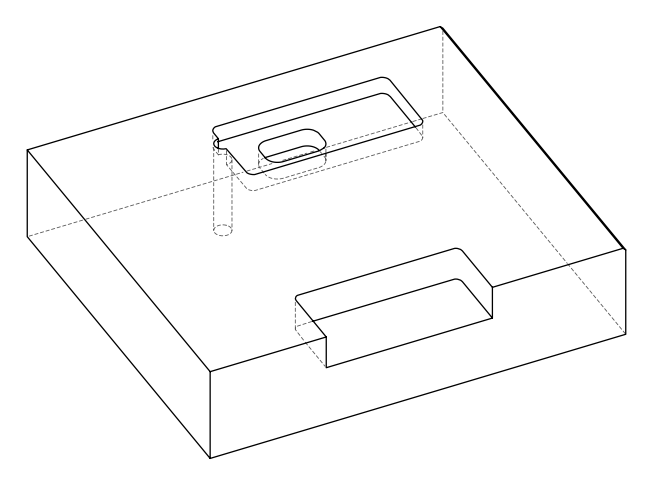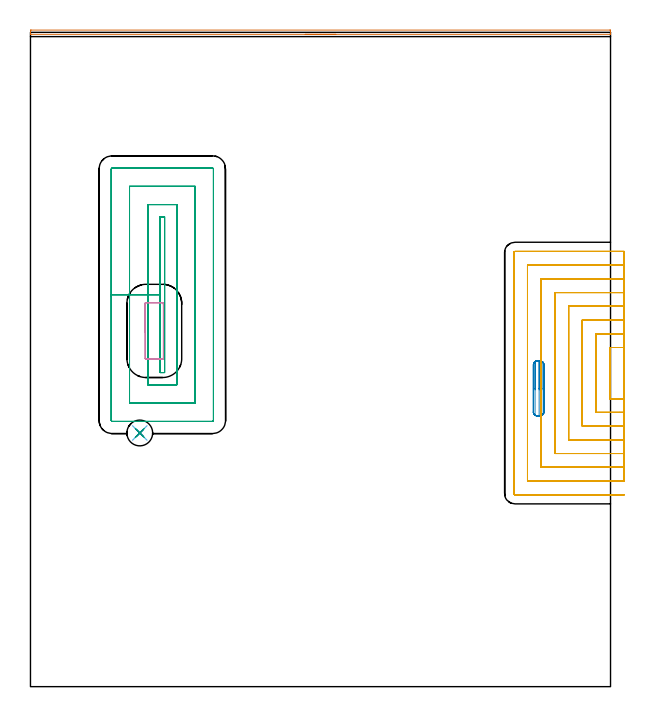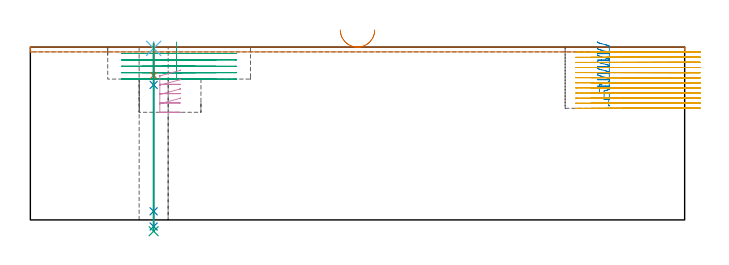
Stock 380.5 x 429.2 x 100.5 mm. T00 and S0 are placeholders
(PLAN: 9 operations, 7 tool changes, 90.2 min)
(1 AREA_MILL | FG_CHAMFER_SURFACE | UGT0205_001 | 3.2 min | 1492 mm3)
(2 MILL_RECTANGULAR_POCKET | POCKET_RECTANGULAR_STRAIGHT | UGT0201_010 | Follow Part, ap 4, ae 75% | 2.41 min | 35166 mm3)
(3 MILL_RECTANGULAR_POCKET_1 | POCKET_RECTANGULAR_STRAIGHT_1 | UGT0201_010 | Follow Part, ap 4, ae 75% | 14.07 min | 280105 mm3)
(4 MILL_RECTANGULAR_POCKET_2 | POCKET_RECTANGULAR_STRAIGHT_2 | UGT0201_106 | Follow Part, ap 6, ae 75% | 1.32 min | 39793 mm3)
(5 MILL_SLOT | SLOT_PARTIAL_RECTANGULAR | NXT0201_011 | Follow Part, ap 3, ae 75% | 68.13 min | 388755 mm3)
(6 SPOT_DRILL | STEP1HOLE | NXT0321_9005460120000 | 0.03 min | 19 mm3)
(7 DRILL_BLIND_HOLE_INTO_CENTER | STEP1HOLE | NXT0301_081 | 0.08 min | 679 mm3)
(8 GUN_DRILL_THROUGH_HOLE | STEP1HOLE | UGT0307_007 | 0.51 min | 6486 mm3)
(9 DRILL_TO_ENLARGE_THROUGH_HOLE | STEP1HOLE | UGT0301_292 | 0.44 min | 13134 mm3)
(TOOL UGT0205_001 | Chamfer Mill 20 x 3 x 45 deg. | D20 FL50 Z2)
(TOOL UGT0201_010 | End Mill 16 mm | D16 FL22 Z2)
(TOOL UGT0201_106 | End Mill 24 mm | D24 FL25 Z2)
(TOOL NXT0201_011 | ENDMILL 12mm [2P460-1200-NA 1630] | D12 FL38 Z6)
(TOOL NXT0321_9005460120000 | NC Spot Drill, 142deg, 12mm, Carbide, Uncoated | D12 PA142 FL30 Z2)
(TOOL NXT0301_081 | Carbide Drill 11mm [860.1-1100-033A1-MM 2214] | D11 PA140 FL55 Z2)
(TOOL UGT0307_007 | Gun Drill 10 mm | D10 PA130 FL24 Z1)
(TOOL UGT0301_292 | Twist Drill 16.9 mm | D16.9 PA118 FL120 Z2)
(OP 1 AREA_MILL)
G17 G21 G94 G90
T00 M6
G54
G17 G0 G90 X200.25 Y427.9 S1061 M3
G43 Z110.5 H0
G94 G1 X200.212 Z109.628 F250.
X200.098 Z108.763
X199.909 Z107.912
X199.647 Z107.08
X199.313 Z106.274
X198.91 Z105.5
X198.442 Z104.764
X197.91 Z104.072
X197.321 Z103.429
X196.678 Z102.839
X195.986 Z102.308
X195.25 Z101.84
X194.476 Z101.437
X193.67 Z101.103
X192.838 Z100.841
X191.986 Z100.652
X191.122 Z100.538
X190.25 Z100.5
X0.186
X0.009 Y427.903 Z100.488
X0. Y427.929 Z100.462
Y428.327 Z100.072
Y428.564 Z99.836
Y429.3 Z99.095
Y430.554 Z97.843
X0.003 Y430.691 Z97.705
X0.445 Y430.7 Z97.7
X380.055 Y430.699 Z97.701
X380.497 Y430.691 Z97.705
X380.5 Y430.554 Z97.843
Y429.3 Z99.095
Y428.564 Z99.836
Y428.327 Z100.073
Y427.929 Z100.462
X380.491 Y427.903 Z100.488
X380.314 Y427.9 Z100.5
X190.25
X189.378 Z100.538
X188.514 Z100.652
X187.662 Z100.841
X186.83 Z101.103
X186.024 Z101.437
X185.25 Z101.84
X184.514 Z102.308
X183.822 Z102.839
X183.179 Z103.429
X182.59 Z104.072
X182.058 Z104.764
X181.59 Z105.5
X181.187 Z106.274
X180.853 Z107.08
X180.591 Z107.912
X180.402 Z108.763
X180.288 Z109.628
X180.25 Z110.5
M5
M2
(OP 2 MILL_RECTANGULAR_POCKET)
G17 G21 G94 G90
T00 M6
G54
G17 G0 G90 X329.9 Y180.258 S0 M3
G43 Z110.5 H0
Z103.5
G94 G1 Y180. Z103.431 F250.
Y179.848 Z103.39
X329.964 Y179.439 Z103.279
X330.101 Y179.048 Z103.168
X330.305 Y178.688 Z103.057
X330.57 Y178.37 Z102.946
X330.888 Y178.105 Z102.835
X331.248 Y177.901 Z102.725
X331.639 Y177.764 Z102.614
X332.048 Y177.7 Z102.503
X334.552 Z101.832
X334.926 Y177.756 Z101.73
X335.286 Y177.872 Z101.629
X335.623 Y178.046 Z101.528
X335.926 Y178.272 Z101.426
X336.188 Y178.545 Z101.325
X336.402 Y178.858 Z101.223
X336.535 Y179.13 Z101.142
X336.646 Y179.483 Z101.043
X336.7 Y179.848 Z100.944
Y180. Z100.903
Y195.65 Z96.71
Y211.3 F500.
G3 X334.4 Y213.6 R2.3
G1 X332.2
G3 X329.9 Y211.3 R2.3
G1 Y180.
G3 X332.2 Y177.7 R2.3
G1 X334.4
G3 X336.7 Y180. R2.3
G1 Y195.65
Y196.65
G0 X329.9 Y180.258 Z99.71
G1 Y180. Z99.641 F250.
Y179.848 Z99.6
X329.964 Y179.439 Z99.489
X330.101 Y179.048 Z99.378
X330.305 Y178.688 Z99.267
X330.57 Y178.37 Z99.156
X330.888 Y178.105 Z99.045
X331.248 Y177.901 Z98.935
X331.639 Y177.764 Z98.824
X332.048 Y177.7 Z98.713
X334.552 Z98.042
X334.926 Y177.756 Z97.94
X335.286 Y177.872 Z97.839
X335.623 Y178.046 Z97.738
X335.926 Y178.272 Z97.636
X336.188 Y178.545 Z97.535
X336.402 Y178.858 Z97.433
X336.535 Y179.13 Z97.352
X336.646 Y179.483 Z97.253
X336.7 Y179.848 Z97.154
Y180. Z97.113
Y195.65 Z92.92
Y211.3 F500.
G3 X334.4 Y213.6 R2.3
G1 X332.2
G3 X329.9 Y211.3 R2.3
G1 Y180.
G3 X332.2 Y177.7 R2.3
G1 X334.4
G3 X336.7 Y180. R2.3
G1 Y195.65
Y196.65
G0 X329.9 Y180.258 Z95.92
G1 Y180. Z95.851 F250.
Y179.848 Z95.81
X329.964 Y179.439 Z95.699
X330.101 Y179.048 Z95.588
X330.305 Y178.688 Z95.477
X330.57 Y178.37 Z95.366
X330.888 Y178.105 Z95.255
X331.248 Y177.901 Z95.145
X331.639 Y177.764 Z95.034
X332.048 Y177.7 Z94.923
X334.552 Z94.252
X334.926 Y177.756 Z94.15
X335.286 Y177.872 Z94.049
X335.623 Y178.046 Z93.948
X335.926 Y178.272 Z93.846
X336.188 Y178.545 Z93.745
X336.402 Y178.858 Z93.643
X336.535 Y179.13 Z93.562
X336.646 Y179.483 Z93.463
X336.7 Y179.848 Z93.364
Y180. Z93.323
Y195.65 Z89.13
Y211.3 F500.
G3 X334.4 Y213.6 R2.3
G1 X332.2
G3 X329.9 Y211.3 R2.3
G1 Y180.
G3 X332.2 Y177.7 R2.3
G1 X334.4
G3 X336.7 Y180. R2.3
G1 Y195.65
Y196.65
G0 X329.9 Y180.258 Z92.13
G1 Y180. Z92.061 F250.
Y179.848 Z92.02
X329.964 Y179.439 Z91.909
X330.101 Y179.048 Z91.798
X330.305 Y178.688 Z91.687
X330.57 Y178.37 Z91.576
X330.888 Y178.105 Z91.465
X331.248 Y177.901 Z91.355
X331.639 Y177.764 Z91.244
X332.048 Y177.7 Z91.133
X334.552 Z90.462
X334.926 Y177.756 Z90.36
X335.286 Y177.872 Z90.259
X335.623 Y178.046 Z90.158
X335.926 Y178.272 Z90.056
X336.188 Y178.545 Z89.955
X336.402 Y178.858 Z89.853
X336.535 Y179.13 Z89.772
X336.646 Y179.483 Z89.673
X336.7 Y179.848 Z89.574
Y180. Z89.533
Y195.65 Z85.34
Y211.3 F500.
G3 X334.4 Y213.6 R2.3
G1 X332.2
G3 X329.9 Y211.3 R2.3
G1 Y180.
G3 X332.2 Y177.7 R2.3
G1 X334.4
G3 X336.7 Y180. R2.3
G1 Y195.65
Y196.65
G0 X329.9 Y180.258 Z88.34
G1 Y180. Z88.271 F250.
Y179.848 Z88.23
X329.964 Y179.439 Z88.119
X330.101 Y179.048 Z88.008
X330.305 Y178.688 Z87.897
X330.57 Y178.37 Z87.786
X330.888 Y178.105 Z87.675
X331.248 Y177.901 Z87.565
X331.639 Y177.764 Z87.454
X332.048 Y177.7 Z87.343
X334.552 Z86.672
X334.926 Y177.756 Z86.57
X335.286 Y177.872 Z86.469
X335.623 Y178.046 Z86.368
X335.926 Y178.272 Z86.266
X336.188 Y178.545 Z86.165
X336.402 Y178.858 Z86.063
X336.535 Y179.13 Z85.982
X336.646 Y179.483 Z85.883
X336.7 Y179.848 Z85.784
Y180. Z85.743
Y195.65 Z81.55
Y211.3 F500.
G3 X334.4 Y213.6 R2.3
G1 X332.2
G3 X329.9 Y211.3 R2.3
G1 Y180.
G3 X332.2 Y177.7 R2.3
G1 X334.4
G3 X336.7 Y180. R2.3
G1 Y195.65
Y196.65
G0 X329.9 Y180.258 Z84.55
G1 Y180. Z84.481 F250.
Y179.848 Z84.44
X329.964 Y179.439 Z84.329
X330.101 Y179.048 Z84.218
X330.305 Y178.688 Z84.107
X330.57 Y178.37 Z83.996
X330.888 Y178.105 Z83.886
X331.248 Y177.901 Z83.775
X331.639 Y177.764 Z83.664
X332.048 Y177.7 Z83.553
X334.552 Z82.882
X334.926 Y177.756 Z82.78
X335.286 Y177.872 Z82.679
X335.623 Y178.046 Z82.578
X335.926 Y178.272 Z82.476
X336.188 Y178.545 Z82.375
X336.402 Y178.858 Z82.273
X336.535 Y179.13 Z82.192
X336.646 Y179.483 Z82.093
X336.7 Y179.848 Z81.994
Y180. Z81.953
Y195.65 Z77.76
Y211.3 F500.
G3 X334.4 Y213.6 R2.3
G1 X332.2
G3 X329.9 Y211.3 R2.3
G1 Y180.
G3 X332.2 Y177.7 R2.3
G1 X334.4
G3 X336.7 Y180. R2.3
G1 Y195.65
Y196.65
G0 Y210.652 Z80.76
G1 Y211.3 Z80.586 F250.
Y211.452 Z80.546
X336.636 Y211.861 Z80.435
X336.499 Y212.252 Z80.324
X336.295 Y212.612 Z80.213
X336.03 Y212.93 Z80.102
X335.712 Y213.195 Z79.991
X335.352 Y213.399 Z79.88
X334.961 Y213.536 Z79.769
X334.552 Y213.6 Z79.658
X332.048 Z78.987
X331.731 Y213.557 Z78.901
X331.423 Y213.47 Z78.816
X331.129 Y213.341 Z78.73
X331. Y213.262 Z78.689
Y195.65 Z73.97
Y178.038 F500.
G3 X332.2 Y177.7 R2.3
G1 X334.4
G3 X336.7 Y180. R2.3
G1 Y211.3
G3 X334.4 Y213.6 R2.3
G1 X332.2
G3 X331. Y213.262 R2.3
G1 Y195.65
Y194.65
G0 X336.7 Y208.263 Z76.97
G1 Y211.3 Z76.156 F250.
Y211.452 Z76.116
X336.636 Y211.861 Z76.005
X336.499 Y212.252 Z75.894
X336.295 Y212.612 Z75.783
X336.03 Y212.93 Z75.672
X335.712 Y213.195 Z75.561
X335.352 Y213.399 Z75.45
X334.961 Y213.536 Z75.339
X334.552 Y213.6 Z75.228
X334.4 Z75.187
X333.663 Z74.99
Y195.65 Z70.18
Y177.7 F500.
X334.4
G3 X336.7 Y180. R2.3
G1 Y211.3
G3 X334.4 Y213.6 R2.3
G1 X333.663
Y195.65
Y194.65
G0 X336.7 Y204.233 Z73.18
G1 Y211.3 Z71.286 F250.
Y211.452 Z71.246
X336.651 Y211.797 Z71.152
X336.55 Y212.131 Z71.059
X336.4 Y212.447 Z70.965
X336.316 Y212.573 Z70.924
Y195.65 Z66.39
Y178.727 F500.
G3 X336.7 Y180. R2.3
G1 Y211.3
G3 X336.316 Y212.573 R2.3
G1 Y195.65
Y194.65
G0 Z110.5
M5
M2
(OP 3 MILL_RECTANGULAR_POCKET_1)
G17 G21 G94 G90
T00 M6
G54
G17 G0 G90 X85. Y282.179 S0 M3
G43 Z110.5 H0
Z103.5
G94 G1 Y257.1 Z96.78 F250.
Y206. F500.
X88.
Y308.2
X85.
Y257.1
X77.
Y198.
X96.
Y316.2
X77.
Y257.1
X65.
Y186.
X108.
Y328.2
X65.
Y257.1
X53.
Y174.7
G3 X53.7 Y174. R0.7
G1 X119.3
G3 X120. Y174.7 R0.7
G1 Y339.5
G3 X119.3 Y340.2 R0.7
G1 X53.7
G3 X53. Y339.5 R0.7
G1 Y257.1
Y256.1
G0 X85. Y282.179 Z99.78
G1 Y257.1 Z93.06 F250.
Y206. F500.
X88.
Y308.2
X85.
Y257.1
X77.
Y198.
X96.
Y316.2
X77.
Y257.1
X65.
Y186.
X108.
Y328.2
X65.
Y257.1
X53.
Y174.7
G3 X53.7 Y174. R0.7
G1 X119.3
G3 X120. Y174.7 R0.7
G1 Y339.5
G3 X119.3 Y340.2 R0.7
G1 X53.7
G3 X53. Y339.5 R0.7
G1 Y257.1
Y256.1
G0 X85. Y282.179 Z96.06
G1 Y257.1 Z89.34 F250.
Y206. F500.
X88.
Y308.2
X85.
Y257.1
X77.
Y198.
X96.
Y316.2
X77.
Y257.1
X65.
Y186.
X108.
Y328.2
X65.
Y257.1
X53.
Y174.7
G3 X53.7 Y174. R0.7
G1 X119.3
G3 X120. Y174.7 R0.7
G1 Y339.5
G3 X119.3 Y340.2 R0.7
G1 X53.7
G3 X53. Y339.5 R0.7
G1 Y257.1
Y256.1
G0 X85. Y282.179 Z92.34
G1 Y257.1 Z85.62 F250.
Y206. F500.
X88.
Y308.2
X85.
Y257.1
X77.
Y198.
X96.
Y316.2
X77.
Y257.1
X65.
Y186.
X108.
Y328.2
X65.
Y257.1
X53.
Y174.7
G3 X53.7 Y174. R0.7
G1 X119.3
G3 X120. Y174.7 R0.7
G1 Y339.5
G3 X119.3 Y340.2 R0.7
G1 X53.7
G3 X53. Y339.5 R0.7
G1 Y257.1
Y256.1
G0 X85. Y282.179 Z88.62
G1 Y257.1 Z81.9 F250.
Y206. F500.
X88.
Y308.2
X85.
Y257.1
X77.
Y198.
X96.
Y316.2
X77.
Y257.1
X65.
Y186.
X108.
Y328.2
X65.
Y257.1
X53.
Y174.7
G3 X53.7 Y174. R0.7
G1 X119.3
G3 X120. Y174.7 R0.7
G1 Y339.5
G3 X119.3 Y340.2 R0.7
G1 X53.7
G3 X53. Y339.5 R0.7
G1 Y257.1
Y256.1
G0 Z110.5
M5
M2
(OP 4 MILL_RECTANGULAR_POCKET_2)
G17 G21 G94 G90
T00 M6
G54
G17 G0 G90 X87.2 Y250.611 S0 M3
G43 Z110.5 H0
Z87.257
G94 G1 Y251.563 Z87.002 F250.
X87.14 Y251.721 Z86.957
X87.021 Y251.84 Z86.912
X86.863 Y251.9 Z86.867
X75.637 Z83.858
X75.479 Y251.84 Z83.813
X75.36 Y251.721 Z83.768
X75.3 Y251.563 Z83.723
Y251.5 Z83.706
Y233.35 Z78.843
Y215.2 F500.
G3 X75.7 Y214.8 R0.4
G1 X86.8
G3 X87.2 Y215.2 R0.4
G1 Y251.5
G3 X86.8 Y251.9 R0.4
G1 X75.7
G3 X75.3 Y251.5 R0.4
G1 Y233.35
Y232.35
G0 X87.2 Y250.611 Z81.843
G1 Y251.563 Z81.588 F250.
X87.14 Y251.721 Z81.543
X87.021 Y251.84 Z81.497
X86.863 Y251.9 Z81.452
X75.637 Z78.444
X75.479 Y251.84 Z78.399
X75.36 Y251.721 Z78.354
X75.3 Y251.563 Z78.309
Y251.5 Z78.292
Y233.35 Z73.429
Y215.2 F500.
G3 X75.7 Y214.8 R0.4
G1 X86.8
G3 X87.2 Y215.2 R0.4
G1 Y251.5
G3 X86.8 Y251.9 R0.4
G1 X75.7
G3 X75.3 Y251.5 R0.4
G1 Y233.35
Y232.35
G0 X87.2 Y250.611 Z76.429
G1 Y251.563 Z76.173 F250.
X87.14 Y251.721 Z76.128
X87.021 Y251.84 Z76.083
X86.863 Y251.9 Z76.038
X75.637 Z73.03
X75.479 Y251.84 Z72.985
X75.36 Y251.721 Z72.94
X75.3 Y251.563 Z72.895
Y251.5 Z72.878
Y233.35 Z68.014
Y215.2 F500.
G3 X75.7 Y214.8 R0.4
G1 X86.8
G3 X87.2 Y215.2 R0.4
G1 Y251.5
G3 X86.8 Y251.9 R0.4
G1 X75.7
G3 X75.3 Y251.5 R0.4
G1 Y233.35
Y232.35
G0 X87.2 Y250.611 Z71.014
G1 Y251.563 Z70.759 F250.
X87.14 Y251.721 Z70.714
X87.021 Y251.84 Z70.669
X86.863 Y251.9 Z70.624
X75.637 Z67.616
X75.479 Y251.84 Z67.57
X75.36 Y251.721 Z67.525
X75.3 Y251.563 Z67.48
Y251.5 Z67.463
Y233.35 Z62.6
Y215.2 F500.
G3 X75.7 Y214.8 R0.4
G1 X86.8
G3 X87.2 Y215.2 R0.4
G1 Y251.5
G3 X86.8 Y251.9 R0.4
G1 X75.7
G3 X75.3 Y251.5 R0.4
G1 Y233.35
Y232.35
G0 Z110.5
M5
M2
(OP 5 MILL_SLOT)
G17 G21 G94 G90
T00 M6
G54
G17 G0 G90 X389.5 Y222.5 S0 M3
G43 Z110.5 H1
Z97.533
G94 G1 X386.5 F250.
X380. F500.
Y188.9
X386.5
X389.5 F250.
Y231.5
X386.5
X371. F500.
Y179.9
X386.5
X389.5 F250.
Y240.5
X386.5
X362. F500.
Y170.9
X386.5
X389.5 F250.
Y249.5
X386.5
X353. F500.
Y161.9
X386.5
X389.5 F250.
Y258.5
X386.5
X344. F500.
Y152.9
X386.5
X389.5 F250.
Y267.5
X386.5
X335. F500.
Y215.551
Y212.551 F250.
Y178.748 F500.
Y175.748 F250.
Y143.9 F500.
X386.5
X389.5 F250.
Y276.5
X386.5
X326. F500.
Y134.9
X386.5
X389.5 F250.
Y285.5
X386.5
X317.8 F500.
G3 X317. Y284.7 R0.8
G1 Y126.7
G3 X317.8 Y125.9 R0.8
G1 X386.5
X389.5 F250.
G0 Y222.5 Z94.567
G1 X386.5
X380. F500.
Y188.9
X386.5
X389.5 F250.
Y231.5
X386.5
X371. F500.
Y179.9
X386.5
X389.5 F250.
Y240.5
X386.5
X362. F500.
Y170.9
X386.5
X389.5 F250.
Y249.5
X386.5
X353. F500.
Y161.9
X386.5
X389.5 F250.
Y258.5
X386.5
X344. F500.
Y152.9
X386.5
X389.5 F250.
Y267.5
X386.5
X335. F500.
Y215.551
Y212.551 F250.
Y178.748 F500.
Y175.748 F250.
Y143.9 F500.
X386.5
X389.5 F250.
Y276.5
X386.5
X326. F500.
Y134.9
X386.5
X389.5 F250.
Y285.5
X386.5
X317.8 F500.
G3 X317. Y284.7 R0.8
G1 Y126.7
G3 X317.8 Y125.9 R0.8
G1 X386.5
X389.5 F250.
G0 Y222.5 Z91.6
G1 X386.5
X380. F500.
Y188.9
X386.5
X389.5 F250.
Y231.5
X386.5
X371. F500.
Y179.9
X386.5
X389.5 F250.
Y240.5
X386.5
X362. F500.
Y170.9
X386.5
X389.5 F250.
Y249.5
X386.5
X353. F500.
Y161.9
X386.5
X389.5 F250.
Y258.5
X386.5
X344. F500.
Y152.9
X386.5
X389.5 F250.
Y267.5
X386.5
X335. F500.
Y215.551
Y212.551 F250.
Y178.749 F500.
Y175.749 F250.
Y143.9 F500.
X386.5
X389.5 F250.
Y276.5
X386.5
X326. F500.
Y134.9
X386.5
X389.5 F250.
Y285.5
X386.5
X317.8 F500.
G3 X317. Y284.7 R0.8
G1 Y126.7
G3 X317.8 Y125.9 R0.8
G1 X386.5
X389.5 F250.
G0 Y222.5 Z88.633
G1 X386.5
X380. F500.
Y188.9
X386.5
X389.5 F250.
Y231.5
X386.5
X371. F500.
Y179.9
X386.5
X389.5 F250.
Y240.5
X386.5
X362. F500.
Y170.9
X386.5
X389.5 F250.
Y249.5
X386.5
X353. F500.
Y161.9
X386.5
X389.5 F250.
Y258.5
X386.5
X344. F500.
Y152.9
X386.5
X389.5 F250.
Y267.5
X386.5
X335. F500.
Y215.551
Y212.551 F250.
Y178.749 F500.
Y175.749 F250.
Y143.9 F500.
X386.5
X389.5 F250.
Y276.5
X386.5
X326. F500.
Y134.9
X386.5
X389.5 F250.
Y285.5
X386.5
X317.8 F500.
G3 X317. Y284.7 R0.8
G1 Y126.7
G3 X317.8 Y125.9 R0.8
G1 X386.5
X389.5 F250.
G0 Y222.5 Z85.667
G1 X386.5
X380. F500.
Y188.9
X386.5
X389.5 F250.
Y231.5
X386.5
X371. F500.
Y179.9
X386.5
X389.5 F250.
Y240.5
X386.5
X362. F500.
Y170.9
X386.5
X389.5 F250.
Y249.5
X386.5
X353. F500.
Y161.9
X386.5
X389.5 F250.
Y258.5
X386.5
X344. F500.
Y152.9
X386.5
X389.5 F250.
Y267.5
X386.5
X335. F500.
Y215.551
Y212.551 F250.
Y178.749 F500.
Y175.749 F250.
Y143.9 F500.
X386.5
X389.5 F250.
Y276.5
X386.5
X326. F500.
Y134.9
X386.5
X389.5 F250.
Y285.5
X386.5
X317.8 F500.
G3 X317. Y284.7 R0.8
G1 Y126.7
G3 X317.8 Y125.9 R0.8
G1 X386.5
X389.5 F250.
G0 Y222.5 Z82.7
G1 X386.5
X380. F500.
Y188.9
X386.5
X389.5 F250.
Y231.5
X386.5
X371. F500.
Y179.9
X386.5
X389.5 F250.
Y240.5
X386.5
X362. F500.
Y170.9
X386.5
X389.5 F250.
Y249.5
X386.5
X353. F500.
Y161.9
X386.5
X389.5 F250.
Y258.5
X386.5
X344. F500.
Y152.9
X386.5
X389.5 F250.
Y267.5
X386.5
X335. F500.
Y215.551
Y212.551 F250.
Y178.75 F500.
Y175.75 F250.
Y143.9 F500.
X386.5
X389.5 F250.
Y276.5
X386.5
X326. F500.
Y134.9
X386.5
X389.5 F250.
Y285.5
X386.5
X317.8 F500.
G3 X317. Y284.7 R0.8
G1 Y126.7
G3 X317.8 Y125.9 R0.8
G1 X386.5
X389.5 F250.
G0 Y222.5 Z79.733
G1 X386.5
X380. F500.
Y188.9
X386.5
X389.5 F250.
Y231.5
X386.5
X371. F500.
Y179.9
X386.5
X389.5 F250.
Y240.5
X386.5
X362. F500.
Y170.9
X386.5
X389.5 F250.
Y249.5
X386.5
X353. F500.
Y161.9
X386.5
X389.5 F250.
Y258.5
X386.5
X344. F500.
Y152.9
X386.5
X389.5 F250.
Y267.5
X386.5
X335. F500.
Y215.551
Y212.551 F250.
Y178.75 F500.
Y175.75 F250.
Y143.9 F500.
X386.5
X389.5 F250.
Y276.5
X386.5
X326. F500.
Y134.9
X386.5
X389.5 F250.
Y285.5
X386.5
X317.8 F500.
G3 X317. Y284.7 R0.8
G1 Y126.7
G3 X317.8 Y125.9 R0.8
G1 X386.5
X389.5 F250.
G0 Y222.5 Z76.767
G1 X386.5
X380. F500.
Y188.9
X386.5
X389.5 F250.
Y231.5
X386.5
X371. F500.
Y179.9
X386.5
X389.5 F250.
Y240.5
X386.5
X362. F500.
Y170.9
X386.5
X389.5 F250.
Y249.5
X386.5
X353. F500.
Y161.9
X386.5
X389.5 F250.
Y258.5
X386.5
X344. F500.
Y152.9
X386.5
X389.5 F250.
Y267.5
X386.5
X335. F500.
Y215.545
Y212.545 F250.
Y178.75 F500.
Y175.75 F250.
Y143.9 F500.
X386.5
X389.5 F250.
Y276.5
X386.5
X326. F500.
Y134.9
X386.5
X389.5 F250.
Y285.5
X386.5
X317.8 F500.
G3 X317. Y284.7 R0.8
G1 Y126.7
G3 X317.8 Y125.9 R0.8
G1 X386.5
X389.5 F250.
G0 Y222.5 Z73.8
G1 X386.5
X380. F500.
Y188.9
X386.5
X389.5 F250.
Y231.5
X386.5
X371. F500.
Y179.9
X386.5
X389.5 F250.
Y240.5
X386.5
X362. F500.
Y170.9
X386.5
X389.5 F250.
Y249.5
X386.5
X353. F500.
Y161.9
X386.5
X389.5 F250.
Y258.5
X386.5
X344. F500.
Y152.9
X386.5
X389.5 F250.
Y267.5
X386.5
X335. F500.
Y215.545
Y212.545 F250.
Y178.75 F500.
Y175.75 F250.
Y143.9 F500.
X386.5
X389.5 F250.
Y276.5
X386.5
X326. F500.
Y134.9
X386.5
X389.5 F250.
Y285.5
X386.5
X317.8 F500.
G3 X317. Y284.7 R0.8
G1 Y126.7
G3 X317.8 Y125.9 R0.8
G1 X386.5
X389.5 F250.
G0 Y222.5 Z70.833
G1 X386.5
X380. F500.
Y188.9
X386.5
X389.5 F250.
Y231.5
X386.5
X371. F500.
Y179.9
X386.5
X389.5 F250.
Y240.5
X386.5
X362. F500.
Y170.9
X386.5
X389.5 F250.
Y249.5
X386.5
X353. F500.
Y161.9
X386.5
X389.5 F250.
Y258.5
X386.5
X344. F500.
Y152.9
X386.5
X389.5 F250.
Y267.5
X386.5
X335. F500.
Y215.545
Y212.545 F250.
Y178.748 F500.
Y175.748 F250.
Y143.9 F500.
X386.5
X389.5 F250.
Y276.5
X386.5
X326. F500.
Y134.9
X386.5
X389.5 F250.
Y285.5
X386.5
X317.8 F500.
G3 X317. Y284.7 R0.8
G1 Y126.7
G3 X317.8 Y125.9 R0.8
G1 X386.5
X389.5 F250.
G0 Y222.5 Z67.867
G1 X386.5
X380. F500.
Y188.9
X386.5
X389.5 F250.
Y231.5
X386.5
X371. F500.
Y179.9
X386.5
X389.5 F250.
Y240.5
X386.5
X362. F500.
Y170.9
X386.5
X389.5 F250.
Y249.5
X386.5
X353. F500.
Y161.9
X386.5
X389.5 F250.
Y258.5
X386.5
X344. F500.
Y152.9
X386.5
X389.5 F250.
Y267.5
X386.5
X335. F500.
Y214.087
Y211.087 F250.
Y180.207 F500.
Y177.207 F250.
Y143.9 F500.
X386.5
X389.5 F250.
Y276.5
X386.5
X326. F500.
Y134.9
X386.5
X389.5 F250.
Y285.5
X386.5
X317.8 F500.
G3 X317. Y284.7 R0.8
G1 Y126.7
G3 X317.8 Y125.9 R0.8
G1 X386.5
X389.5 F250.
G0 Y222.5 Z64.9
G1 X386.5
X380. F500.
Y188.9
X386.5
X389.5 F250.
Y231.5
X386.5
X371. F500.
Y179.9
X386.5
X389.5 F250.
Y240.5
X386.5
X362. F500.
Y170.9
X386.5
X389.5 F250.
Y249.5
X386.5
X353. F500.
Y161.9
X386.5
X389.5 F250.
Y258.5
X386.5
X344. F500.
Y152.9
X386.5
X389.5 F250.
Y267.5
X386.5
X335. F500.
Y143.9
X386.5
X389.5 F250.
Y276.5
X386.5
X326. F500.
Y134.9
X386.5
X389.5 F250.
Y285.5
X386.5
X317.8 F500.
G3 X317. Y284.7 R0.8
G1 Y126.7
G3 X317.8 Y125.9 R0.8
G1 X386.5
X389.5 F250.
G0 Z110.5
M5
M2
(OP 6 SPOT_DRILL)
G17 G21 G94 G90
T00 M6
G54
G17 G0 G90 X71.7 Y166.4 S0 M3
G43 Z110.5 H0
G94 G81 G98 Z99.773 F250. R103.5
G80
M5
M2
(OP 7 DRILL_BLIND_HOLE_INTO_CENTER)
G17 G21 G94 G90
T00 M6
G54
G17 G0 G90 X71.7 Y166.4 S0 M3
G43 Z110.5 H1
G94 G81 G98 Z84. F250. R102.5
G80
M5
M2
(OP 8 GUN_DRILL_THROUGH_HOLE)
G17 G21 G94 G90
T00 M6
G54
G17 G0 G90 X71.7 Y166.4 M8
G43 Z110.5 H0
Z96.594
S716 M3
G94 G1 Z78.488 F125. M26
G4 X.084
Z5. F250.
G4 X.084
Z-3.832 F125.
G4 X.084
M5
M9
G0 Z96.594
Z110.5
M2
(OP 9 DRILL_TO_ENLARGE_THROUGH_HOLE)
G17 G21 G94 G90
T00 M6
G54
G17 G0 G90 X71.7 Y166.4 S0 M3
G43 Z110.5 H0
G94 G73 G98 Z-6.577 F250. Q15.297 R102.5
G80
M5
M2
